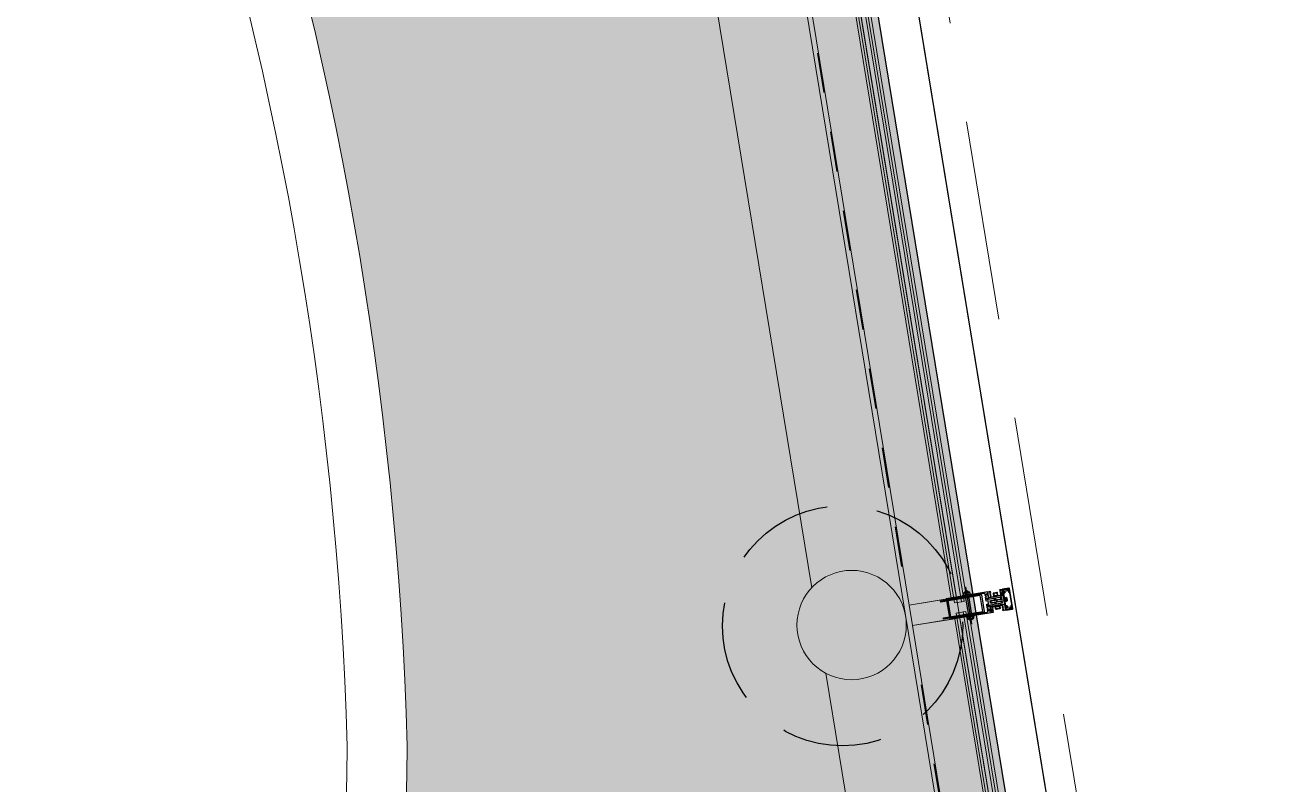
# Model space of a CAD drawing. Header units: metres. Extents: x 2 to 659295185, y -28 to 1124222152.
# Drawn here: x 655630.816 to 655633.931, y 1126448.925 to 1126450.822 of the extents above; entities that cross this region are included whole.
import ezdxf

# ---------------------------------------------------------------- set-up
doc = ezdxf.new("R2010")
doc.units = ezdxf.units.M
doc.header["$MEASUREMENT"] = 0
for name, pattern in [('CCSM_XREF ESTRUCTURA15$0$ACAD_ISO02W100', [15, 12, -3]), ('CCSM_XREF ESTRUCTURA15$0$ACAD_ISO08W100', [36, 24, -3, 6, -3]), ('CCSM_XREF ESTRUCTURA15$0$CENTER', [2, 1.25, -0.25, 0.25, -0.25]), ('CCSM_XREF ESTRUCTURA15$0$DASHED', [0.75, 0.5, -0.25]), ('CCSM_XREF ESTRUCTURA15$0$HIDDEN', [0.375, 0.25, -0.125]), ('DASHDOT', [1, 0.5, -0.25, 0, -0.25])]:
    doc.linetypes.add(name, pattern=pattern)
for name, color, linetype in [('CCSM_C1_CUERPO D.dwg 19-03-12$0$A-BROCAL', 8, 'CONTINUOUS'), ('CCSM_C1_CUERPO D.dwg 19-03-12$0$A-ESTRUCTURA DE FACHADA DE VIDRIO', 5, 'CONTINUOUS'), ('CCSM_C1_CUERPO D.dwg 19-03-12$0$A-VIDRIO', 135, 'CONTINUOUS'), ('CCSM_C1_CUERPO EL$0$A-AREAS COMERCIALES', 151, 'CONTINUOUS'), ('CCSM_XREF ESTRUCTURA15$0$1. ESTRUCTURA PROPUESTA', 3, 'CONTINUOUS'), ('CCSM_XREF ESTRUCTURA15$0$A-BROCAL', 8, 'CONTINUOUS'), ('CCSM_XREF ESTRUCTURA15$0$ALUMINIO', 26, 'CONTINUOUS'), ('CCSM_XREF ESTRUCTURA15$0$cl', 1, 'CCSM_XREF ESTRUCTURA15$0$CENTER'), ('CCSM_XREF ESTRUCTURA15$0$EJES', 3, 'CCSM_XREF ESTRUCTURA15$0$ACAD_ISO08W100'), ('CCSM_XREF ESTRUCTURA15$0$EST-PILOTE', 2, 'CONTINUOUS'), ('CCSM_XREF ESTRUCTURA15$0$LAYER1', 1, 'CONTINUOUS'), ('CCSM_XREF ESTRUCTURA15$0$LAYER4', 5, 'CONTINUOUS'), ('CCSM_XREF ESTRUCTURA15$0$METALICO', 5, 'CONTINUOUS'), ('CCSM_XREF ESTRUCTURA15$0$PROYECCION DE TECHO', 212, 'CONTINUOUS'), ('CCSM_XREF ESTRUCTURA15$0$VARIOS', 20, 'CONTINUOUS')]:
    doc.layers.add(name, color=color, linetype=linetype)
doc.layers.add('CCSM_C1_CUERPO D.dwg 19-03-12$0$VEGETACIÓN', color=7, linetype='CONTINUOUS', true_color=0x428500)
doc.layers.add('LOCALES ASIGNADOS', color=41, linetype='DASHDOT', lineweight=0)
pattern_1 = [(329.308451238, (-1.74908, -4.25296), (0.0412171804, -0.54709132384), [0.05715, -0.62865]), (274.30845124, (-1.7491, -4.25296), (0.5485208358, 0.19704611346), [0.04572, -0.50292]), (19.75945124, (-1.74564, -4.29855), (0.5897357616, -0.35004758223), [0.04857, -0.53427]), (325.49265124, (-1.5987, -4.2283), (0.00707447526, -0.8229292713), [0.085725, -0.942975]), (15.94405124, (-1.5981, -4.2969), (0.8477022361, -0.58277140046), [0.072855, -0.801405]), (270.49245124, (-1.5987, -4.2283), (0.8477011195, -0.5827727124), [0.06858, -0.75438]), (300.308451238, (-1.62395, -4.30967), (-0.2291857787, -0.49847933902), [0.05715, -0.62865]), (245.30845124, (-1.62395, -4.30967), (0.57527698422, -0.09358776406), [0.04572, -0.50292]), (350.75985124, (-1.64305, -4.3512), (0.3460922171, -0.59206566832), [0.04857, -0.53427]), (316.808451238, (-1.74908, -4.25296), (0.251823560087, 0.031886379613), [0, -0.496824, 0, -0.51054, 0, -0.504825]), (286.808451238, (-1.74908, -4.25296), (0.32900826904, -0.149206878947), [0, -0.291084, 0, -0.485394, 0, -0.192405]), (246.808451238, (-1.77656, -4.08527), (0.048835163688, -0.40419522367), [0, -0.1905, 0, -0.59436, 0, -0.78867]), (236.808451238, (-1.7889, -4.01008), (0.14715442583, -0.426197633), [0, -0.24765, 0, -0.394716, 0, -0.56007])]

# ---------------------------------------------------------------- blocks, each defined once
blk = doc.blocks.new('CCSM_XREF ESTRUCTURA15$0$A$C1C286DAD')
at = {"layer": 'CCSM_XREF ESTRUCTURA15$0$ALUMINIO'}
h = blk.add_hatch(color=256, dxfattribs=at)
edge = h.paths.add_edge_path()
edge.add_line((15268, -3707), (15267.4, -3707.6))
edge.add_line((15267.4, -3707.6), (15267.9, -3708.2))
edge.add_line((15267.9, -3708.2), (15267.4, -3708.7))
edge.add_line((15267.4, -3708.7), (15267.9, -3709.2))
edge.add_line((15267.9, -3709.2), (15267.4, -3709.7))
edge.add_line((15267.4, -3709.7), (15267.9, -3710.2))
edge.add_line((15267.9, -3710.2), (15267.4, -3710.7))
edge.add_line((15267.4, -3710.7), (15267.9, -3711.2))
edge.add_line((15267.9, -3711.2), (15267.4, -3711.7))
edge.add_line((15267.4, -3711.7), (15267.9, -3712.2))
edge.add_line((15267.9, -3712.2), (15267.4, -3712.7))
edge.add_line((15267.4, -3712.7), (15267.9, -3713.3))
edge.add_line((15267.9, -3713.3), (15267.4, -3713.8))
edge.add_line((15267.4, -3713.8), (15267.9, -3714.3))
edge.add_line((15267.9, -3714.3), (15267.4, -3714.8))
edge.add_line((15267.4, -3714.8), (15267.9, -3715.3))
edge.add_line((15267.9, -3715.3), (15267.4, -3715.8))
edge.add_line((15267.4, -3715.8), (15267.9, -3716.3))
edge.add_line((15267.9, -3716.3), (15267.4, -3716.8))
edge.add_line((15267.4, -3716.8), (15267.9, -3717.3))
edge.add_line((15267.9, -3717.3), (15267.4, -3717.8))
edge.add_line((15267.4, -3717.8), (15267.9, -3718.3))
edge.add_line((15267.9, -3718.3), (15267.4, -3718.8))
edge.add_line((15267.4, -3718.8), (15267.9, -3719.3))
edge.add_line((15267.9, -3719.3), (15267.4, -3719.9))
edge.add_line((15267.4, -3719.9), (15268.1, -3720.5))
edge.add_line((15268.1, -3720.5), (15269, -3720.5))
edge.add_line((15269, -3720.5), (15269, -3718.2))
edge.add_line((15269, -3718.2), (15271, -3718.2))
edge.add_line((15271, -3718.2), (15271, -3720.5))
edge.add_line((15271, -3720.5), (15272, -3720.5))
edge.add_line((15272, -3720.5), (15272, -3705.5))
edge.add_line((15272, -3705.5), (15273, -3704.5))
edge.add_line((15273, -3704.5), (15272, -3703.5))
edge.add_line((15272, -3703.5), (15272, -3699.7))
edge.add_line((15272, -3699.7), (15275.8, -3699.7))
edge.add_line((15275.8, -3699.7), (15275.8, -3704.5))
edge.add_line((15275.8, -3704.5), (15283.3, -3704.5))
edge.add_line((15283.3, -3704.5), (15283.9, -3703.3))
edge.add_arc((15284.8, -3701.5), 2, -63.4349, 243.435, ccw=False)
edge.add_line((15285.7, -3703.3), (15286.3, -3704.5))
edge.add_line((15286.3, -3704.5), (15290.8, -3704.5))
edge.add_line((15290.8, -3704.5), (15290.8, -3599.5))
edge.add_line((15290.8, -3599.5), (15238.8, -3599.5))
edge.add_line((15238.8, -3599.5), (15238.8, -3704.5))
edge.add_line((15238.8, -3704.5), (15243.3, -3704.5))
edge.add_line((15243.3, -3704.5), (15243.9, -3703.3))
edge.add_arc((15244.8, -3701.5), 2, -63.4349, 243.435, ccw=False)
edge.add_line((15245.7, -3703.3), (15246.3, -3704.5))
edge.add_line((15246.3, -3704.5), (15253.8, -3704.5))
edge.add_line((15253.8, -3704.5), (15253.8, -3699.7))
edge.add_line((15253.8, -3699.7), (15257.6, -3699.7))
edge.add_line((15257.6, -3699.7), (15257.6, -3703.5))
edge.add_line((15257.6, -3703.5), (15256.6, -3704.5))
edge.add_line((15256.6, -3704.5), (15257.6, -3705.5))
edge.add_line((15257.6, -3705.5), (15257.6, -3720.5))
edge.add_line((15257.6, -3720.5), (15258.6, -3720.5))
edge.add_line((15258.6, -3720.5), (15258.6, -3718.2))
edge.add_line((15258.6, -3718.2), (15260.6, -3718.2))
edge.add_line((15260.6, -3718.2), (15260.6, -3720.5))
edge.add_line((15260.6, -3720.5), (15261.6, -3720.5))
edge.add_line((15261.6, -3720.5), (15262.3, -3719.9))
edge.add_line((15262.3, -3719.9), (15261.8, -3719.3))
edge.add_line((15261.8, -3719.3), (15262.3, -3718.8))
edge.add_line((15262.3, -3718.8), (15261.8, -3718.3))
edge.add_line((15261.8, -3718.3), (15262.3, -3717.8))
edge.add_line((15262.3, -3717.8), (15261.8, -3717.3))
edge.add_line((15261.8, -3717.3), (15262.3, -3716.8))
edge.add_line((15262.3, -3716.8), (15261.8, -3716.3))
edge.add_line((15261.8, -3716.3), (15262.3, -3715.8))
edge.add_line((15262.3, -3715.8), (15261.8, -3715.3))
edge.add_line((15261.8, -3715.3), (15262.3, -3714.8))
edge.add_line((15262.3, -3714.8), (15261.8, -3714.3))
edge.add_line((15261.8, -3714.3), (15262.3, -3713.8))
edge.add_line((15262.3, -3713.8), (15261.8, -3713.3))
edge.add_line((15261.8, -3713.3), (15262.3, -3712.7))
edge.add_line((15262.3, -3712.7), (15261.8, -3712.2))
edge.add_line((15261.8, -3712.2), (15262.3, -3711.7))
edge.add_line((15262.3, -3711.7), (15261.8, -3711.2))
edge.add_line((15261.8, -3711.2), (15262.3, -3710.7))
edge.add_line((15262.3, -3710.7), (15261.8, -3710.2))
edge.add_line((15261.8, -3710.2), (15262.3, -3709.7))
edge.add_line((15262.3, -3709.7), (15261.8, -3709.2))
edge.add_line((15261.8, -3709.2), (15262.3, -3708.7))
edge.add_line((15262.3, -3708.7), (15261.8, -3708.2))
edge.add_line((15261.8, -3708.2), (15262.3, -3707.6))
edge.add_line((15262.3, -3707.6), (15261.7, -3707))
edge.add_line((15261.7, -3707), (15268, -3707))
edge = h.paths.add_edge_path(flags=16)
edge.add_line((15240.8, -3605.5), (15240.8, -3693.7))
edge.add_arc((15243.8, -3693.7), 3, 180, 270)
edge.add_line((15243.8, -3696.7), (15246.8, -3696.7))
edge.add_line((15246.8, -3696.7), (15250.8, -3699.2))
edge.add_line((15250.8, -3699.2), (15250.8, -3696.7))
edge.add_line((15250.8, -3696.7), (15260.6, -3696.7))
edge.add_line((15260.6, -3696.7), (15260.6, -3701.5))
edge.add_line((15260.6, -3701.5), (15269, -3701.5))
edge.add_line((15269, -3701.5), (15269, -3696.7))
edge.add_line((15269, -3696.7), (15278.8, -3696.7))
edge.add_line((15278.8, -3696.7), (15278.8, -3699.2))
edge.add_line((15278.8, -3699.2), (15282.8, -3696.7))
edge.add_line((15282.8, -3696.7), (15285.8, -3696.7))
edge.add_arc((15285.8, -3693.7), 3, 270, 360)
edge.add_line((15288.8, -3693.7), (15288.8, -3605.5))
edge.add_arc((15285.8, -3605.5), 3, 0, 90)
edge.add_line((15285.8, -3602.5), (15243.8, -3602.5))
edge.add_arc((15243.8, -3605.5), 3, 90, 180)
h = blk.add_hatch(color=256, dxfattribs=at)
edge = h.paths.add_edge_path()
edge.add_arc((15240.8, -3756.8), 1.02, 180, 270, ccw=False)
edge.add_line((15239.8, -3756.8), (15239.8, -3744.6))
edge.add_line((15239.8, -3744.6), (15240.8, -3743.6))
edge.add_line((15240.8, -3743.6), (15239, -3741.8))
edge.add_line((15239, -3741.8), (15238.7, -3741.8))
edge.add_arc((15238.7, -3742.1), 0.3, 90, 180)
edge.add_line((15238.4, -3742.1), (15238.4, -3758.2))
edge.add_arc((15239.4, -3758.2), 1.02, 180, 270)
edge.add_line((15239.4, -3759.2), (15290.2, -3759.2))
edge.add_arc((15290.2, -3758.2), 1.02, 270, 360)
edge.add_line((15291.2, -3758.2), (15291.2, -3742.1))
edge.add_arc((15290.9, -3742.1), 0.3, 0, 90)
edge.add_line((15290.9, -3741.8), (15290.6, -3741.8))
edge.add_line((15290.6, -3741.8), (15288.8, -3743.6))
edge.add_line((15288.8, -3743.6), (15289.8, -3744.6))
edge.add_line((15289.8, -3744.6), (15289.8, -3756.8))
edge.add_arc((15288.8, -3756.8), 1.02, -90, 0, ccw=False)
edge.add_line((15288.8, -3757.8), (15240.8, -3757.8))
at = {"layer": 'CCSM_XREF ESTRUCTURA15$0$A-BROCAL', "elevation": -0.5}
for points in [[(-7240.3, 1793.3), (-6927.9, -3643.7), (-6901.2, -3667.1), (32631.6, -3667.2), (32657.6, -3643.9), (32971.9, 1807.7)], [(-7340.1, 1787.5), (-7025.4, -3691.3), (-7020, -3767.1), (32750.7, -3767.2), (32755.1, -3691), (33071.8, 1801.9)]]:
    blk.add_lwpolyline(points, dxfattribs=at)
at = {"layer": 'CCSM_XREF ESTRUCTURA15$0$ALUMINIO', "elevation": -0.5}
for points in [[(15268, -3707), (15267.4, -3707.6), (15267.9, -3708.2), (15267.4, -3708.7), (15267.9, -3709.2), (15267.4, -3709.7), (15267.9, -3710.2), (15267.4, -3710.7), (15267.9, -3711.2), (15267.4, -3711.7), (15267.9, -3712.2), (15267.4, -3712.7), (15267.9, -3713.3), (15267.4, -3713.8), (15267.9, -3714.3), (15267.4, -3714.8), (15267.9, -3715.3), (15267.4, -3715.8), (15267.9, -3716.3), (15267.4, -3716.8), (15267.9, -3717.3), (15267.4, -3717.8), (15267.9, -3718.3), (15267.4, -3718.8), (15267.9, -3719.3), (15267.4, -3719.9), (15268.1, -3720.5), (15269, -3720.5), (15269, -3718.2), (15271, -3718.2), (15271, -3720.5), (15272, -3720.5), (15272, -3705.5), (15273, -3704.5), (15272, -3703.5), (15272, -3699.7), (15275.8, -3699.7), (15275.8, -3704.5), (15283.3, -3704.5), (15283.9, -3703.3, -4.236068), (15285.7, -3703.3), (15286.3, -3704.5), (15290.8, -3704.5), (15290.8, -3599.5), (15238.8, -3599.5), (15238.8, -3704.5), (15243.3, -3704.5), (15243.9, -3703.3, -4.236068), (15245.7, -3703.3), (15246.3, -3704.5), (15253.8, -3704.5), (15253.8, -3699.7), (15257.6, -3699.7), (15257.6, -3703.5), (15256.6, -3704.5), (15257.6, -3705.5), (15257.6, -3720.5), (15258.6, -3720.5), (15258.6, -3718.2), (15260.6, -3718.2), (15260.6, -3720.5), (15261.6, -3720.5), (15262.3, -3719.9), (15261.8, -3719.3), (15262.3, -3718.8), (15261.8, -3718.3), (15262.3, -3717.8), (15261.8, -3717.3), (15262.3, -3716.8), (15261.8, -3716.3), (15262.3, -3715.8), (15261.8, -3715.3), (15262.3, -3714.8), (15261.8, -3714.3), (15262.3, -3713.8), (15261.8, -3713.3), (15262.3, -3712.7), (15261.8, -3712.2), (15262.3, -3711.7), (15261.8, -3711.2), (15262.3, -3710.7), (15261.8, -3710.2), (15262.3, -3709.7), (15261.8, -3709.2), (15262.3, -3708.7), (15261.8, -3708.2), (15262.3, -3707.6), (15261.7, -3707)], [(15240.8, -3605.5), (15240.8, -3693.7, 0.414214), (15243.8, -3696.7), (15246.8, -3696.7), (15250.8, -3699.2), (15250.8, -3696.7), (15260.6, -3696.7), (15260.6, -3701.5), (15269, -3701.5), (15269, -3696.7), (15278.8, -3696.7), (15278.8, -3699.2), (15282.8, -3696.7), (15285.8, -3696.7, 0.414214), (15288.8, -3693.7), (15288.8, -3605.5, 0.414214), (15285.8, -3602.5), (15243.8, -3602.5, 0.414214)], [(15240.8, -3757.8), (15240.8, -3757.8, -0.414214), (15239.8, -3756.8), (15239.8, -3744.6), (15240.8, -3743.6), (15239, -3741.8), (15238.7, -3741.8, 0.414214), (15238.4, -3742.1), (15238.4, -3758.2, 0.414214), (15239.4, -3759.2), (15290.2, -3759.2, 0.414214), (15291.2, -3758.2), (15291.2, -3742.1, 0.414214), (15290.9, -3741.8), (15290.6, -3741.8), (15288.8, -3743.6), (15289.8, -3744.6), (15289.8, -3756.8, -0.414214), (15288.8, -3757.8)], [(15247.8, -3740.6), (15246.6, -3741.9, -2.544495), (15243.4, -3741.9), (15242.1, -3740.6), (15240.9, -3740.6, 0.414214), (15239.9, -3741.7), (15239.9, -3742.6), (15240.9, -3743.6), (15239.9, -3744.7), (15242.1, -3755.8, 0.35857), (15244, -3757.4), (15248, -3757.4), (15248, -3755.4), (15244, -3755.4), (15244, -3747.9, 0.4818), (15249.4, -3743.6), (15263.8, -3743.6), (15264.8, -3742.6), (15265.9, -3743.6), (15280.3, -3743.6, 0.4818), (15285.7, -3747.9), (15285.7, -3755.4), (15281.7, -3755.4), (15281.7, -3757.4), (15285.7, -3757.4, 0.35857), (15287.6, -3755.8), (15289.8, -3744.7), (15288.8, -3743.6), (15289.8, -3742.6), (15289.8, -3741.7, 0.414214), (15288.8, -3740.6), (15287.6, -3740.6), (15286.3, -3741.9, -2.544495), (15283.1, -3741.9), (15281.8, -3740.6)]]:
    blk.add_lwpolyline(points, format="xyb", close=True, dxfattribs=at)
blk.add_lwpolyline([(15268, -3723), (15267.4, -3723.6), (15267.9, -3724.2), (15267.4, -3724.7), (15267.9, -3725.2), (15267.4, -3725.7), (15267.9, -3726.2), (15267.4, -3726.7), (15267.9, -3727.2), (15267.4, -3727.7), (15267.9, -3728.2), (15267.4, -3728.7), (15267.9, -3729.3), (15267.4, -3729.8), (15267.9, -3730.3), (15267.4, -3730.8), (15267.9, -3731.3), (15267.4, -3731.8), (15267.9, -3732.3), (15267.4, -3732.8), (15267.9, -3733.3), (15267.4, -3733.8), (15267.9, -3734.3), (15267.4, -3734.8), (15267.9, -3735.3), (15267.4, -3735.9), (15268.1, -3736.5), (15269, -3736.5), (15269, -3734.2), (15271, -3734.2), (15271, -3736.5), (15272, -3736.5), (15272, -3720.5), (15267.3, -3720.5), (15267.3, -3719.2), (15266.7, -3718.6), (15267.3, -3718), (15267.3, -3711.9), (15266.7, -3711.3), (15267.3, -3710.7), (15267.3, -3708), (15262.4, -3708), (15262.4, -3710.7), (15263, -3711.3), (15262.4, -3711.9), (15262.4, -3718), (15263, -3718.6), (15262.4, -3719.2), (15262.4, -3720.5), (15257.6, -3720.5), (15257.6, -3736.5), (15258.6, -3736.5), (15258.6, -3734.2), (15260.6, -3734.2), (15260.6, -3736.5), (15261.6, -3736.5), (15262.3, -3735.9), (15261.8, -3735.3), (15262.3, -3734.8), (15261.8, -3734.3), (15262.3, -3733.8), (15261.8, -3733.3), (15262.3, -3732.8), (15261.8, -3732.3), (15262.3, -3731.8), (15261.8, -3731.3), (15262.3, -3730.8), (15261.8, -3730.3), (15262.3, -3729.8), (15261.8, -3729.3), (15262.3, -3728.7), (15261.8, -3728.2), (15262.3, -3727.7), (15261.8, -3727.2), (15262.3, -3726.7), (15261.8, -3726.2), (15262.3, -3725.7), (15261.8, -3725.2), (15262.3, -3724.7), (15261.8, -3724.2), (15262.3, -3723.6), (15261.7, -3723)], close=True, dxfattribs=at)
at = {"layer": 'CCSM_XREF ESTRUCTURA15$0$cl'}
for p, q in [((10588.3, -3503.1, -0.5), (15143.3, -3503.1, -0.5)), ((15388.3, -3503.1, -0.5), (19943.3, -3503.1, -0.5))]:
    blk.add_line(p, q, dxfattribs=at)
at = {"layer": 'CCSM_XREF ESTRUCTURA15$0$EJES'}
blk.add_line((15217.4, -3652, -0.5), (15312.3, -3652, -0.5), dxfattribs=at)
at = {"layer": 'CCSM_XREF ESTRUCTURA15$0$LAYER1', "elevation": -0.5}
for points in [[(15246.5, -3710.5), (15247, -3708.8), (15249.6, -3708.8), (15249.1, -3710.5), (15250.1, -3710.5), (15250.6, -3708.8), (15252.8, -3708.8), (15252.3, -3710.5), (15253.3, -3710.5), (15253.8, -3708.8), (15253.8, -3704.6), (15245.4, -3704.6), (15245.4, -3701.6), (15246.5, -3702.2), (15246.8, -3701.7), (15244.9, -3700.6), (15242.9, -3701.8), (15243.2, -3702.3), (15244.4, -3701.6), (15244.4, -3704.6), (15238.8, -3704.6), (15238.8, -3708.8), (15238.3, -3710.5), (15239.4, -3710.5), (15239.9, -3708.8), (15242.2, -3708.8), (15241.7, -3710.5), (15242.8, -3710.5), (15243.3, -3708.8), (15246, -3708.8), (15245.5, -3710.5)], [(15283.2, -3710.5), (15282.7, -3708.8), (15280.1, -3708.8), (15280.6, -3710.5), (15279.5, -3710.5), (15279, -3708.8), (15276.9, -3708.8), (15277.4, -3710.5), (15276.3, -3710.5), (15275.8, -3708.8), (15275.8, -3704.6), (15284.3, -3704.6), (15284.3, -3701.6), (15283.1, -3702.2), (15282.8, -3701.7), (15284.8, -3700.6), (15286.8, -3701.8), (15286.5, -3702.3), (15285.3, -3701.6), (15285.3, -3704.6), (15290.9, -3704.6), (15290.9, -3708.8), (15291.4, -3710.5), (15290.3, -3710.5), (15289.8, -3708.8), (15287.5, -3708.8), (15288, -3710.5), (15286.9, -3710.5), (15286.4, -3708.8), (15283.7, -3708.8), (15284.2, -3710.5)], [(15246.5, -3734.5), (15247, -3736.3), (15249.6, -3736.3), (15249.1, -3734.5), (15250.1, -3734.5), (15250.6, -3736.3), (15252.8, -3736.3), (15252.3, -3734.5), (15253.3, -3734.5), (15253.8, -3736.3), (15253.8, -3740.5), (15245.4, -3740.5), (15245.4, -3743.5), (15246.5, -3742.8), (15246.8, -3743.3), (15244.9, -3744.5), (15242.9, -3743.3), (15243.2, -3742.8), (15244.4, -3743.5), (15244.4, -3740.5), (15238.8, -3740.5), (15238.8, -3736.3), (15238.3, -3734.5), (15239.4, -3734.5), (15239.9, -3736.3), (15242.2, -3736.3), (15241.7, -3734.5), (15242.8, -3734.5), (15243.3, -3736.3), (15246, -3736.3), (15245.5, -3734.5)], [(15283.2, -3734.5), (15282.7, -3736.3), (15280.1, -3736.3), (15280.6, -3734.5), (15279.5, -3734.5), (15279, -3736.3), (15276.9, -3736.3), (15277.4, -3734.5), (15276.3, -3734.5), (15275.8, -3736.3), (15275.8, -3740.5), (15284.3, -3740.5), (15284.3, -3743.5), (15283.1, -3742.8), (15282.8, -3743.3), (15284.8, -3744.5), (15286.8, -3743.3), (15286.5, -3742.8), (15285.3, -3743.5), (15285.3, -3740.5), (15290.9, -3740.5), (15290.9, -3736.3), (15291.4, -3734.5), (15290.3, -3734.5), (15289.8, -3736.3), (15287.5, -3736.3), (15288, -3734.5), (15286.9, -3734.5), (15286.4, -3736.3), (15283.7, -3736.3), (15284.2, -3734.5)]]:
    blk.add_lwpolyline(points, close=True, dxfattribs=at)
at = {"layer": 'CCSM_XREF ESTRUCTURA15$0$LAYER4', "linetype": 'CCSM_XREF ESTRUCTURA15$0$ACAD_ISO02W100'}
for p, q in [((15262.4, -3747.5, -0.5), (15262.4, -3744.5, -0.5)), ((15267.2, -3747.5, -0.5), (15267.2, -3744.5, -0.5))]:
    blk.add_line(p, q, dxfattribs=at)
at = {"layer": 'CCSM_XREF ESTRUCTURA15$0$LAYER4', "elevation": -0.5}
blk.add_lwpolyline([(15262.4, -3740.6), (15262.4, -3732.8), (15261.9, -3732.3), (15262.4, -3731.8), (15261.9, -3731.3), (15262.4, -3730.8), (15261.9, -3730.3), (15262.4, -3729.7), (15261.9, -3729.2), (15262.4, -3728.7), (15261.9, -3728.2), (15262.4, -3727.7), (15261.9, -3727.2), (15262.5, -3726.7), (15261.9, -3726.2), (15262.5, -3725.7), (15261.9, -3725.2), (15262.5, -3724.7), (15261.9, -3724.2), (15262.5, -3723.7), (15267.2, -3723.7), (15267.2, -3723.7), (15267.7, -3724.2), (15267.2, -3724.7), (15267.7, -3725.2), (15267.2, -3725.7), (15267.7, -3726.2), (15267.2, -3726.7), (15267.7, -3727.2), (15267.3, -3727.7), (15267.8, -3728.2), (15267.3, -3728.7), (15267.8, -3729.2), (15267.3, -3729.7), (15267.8, -3730.3), (15267.3, -3730.8), (15267.8, -3731.3), (15267.3, -3731.8), (15267.8, -3732.3), (15267.3, -3732.8), (15267.3, -3740.6)], dxfattribs=at)
at = {"layer": 'CCSM_XREF ESTRUCTURA15$0$LAYER4', "linetype": 'CCSM_XREF ESTRUCTURA15$0$ACAD_ISO02W100', "elevation": -0.5}
for points in [[(15258.8, -3743.6), (15270.8, -3743.6), (15270.8, -3744.5), (15258.8, -3744.5)], [(15260.3, -3744.5), (15269.3, -3744.5), (15269.3, -3747.8), (15268.4, -3748.7), (15261.2, -3748.7), (15260.3, -3747.8)]]:
    blk.add_lwpolyline(points, close=True, dxfattribs=at)
at = {"layer": 'CCSM_XREF ESTRUCTURA15$0$LAYER4', "linetype": 'CCSM_XREF ESTRUCTURA15$0$ACAD_ISO02W100'}
for centre, radius, start, end in [((15261.4, -3747.4, -0.5), 1.06, 187.2765, 352.7236), ((15264.8, -3744.9, -0.5), 3.58, 227.8677, 312.1323), ((15264.8, -3744.9, -0.5), 3.58, 227.8677, 312.1323), ((15268.3, -3747.4, -0.5), 1.06, 187.2765, 352.7236)]:
    blk.add_arc(centre, radius, start, end, dxfattribs=at)
at = {"layer": 'CCSM_XREF ESTRUCTURA15$0$METALICO'}
for p, q in [((15237.3, -3648, -0.5), (15233.3, -3648, -0.5)), ((15237.3, -3656.1, -0.5), (15233.3, -3656.1, -0.5)), ((15240.8, -3648, -0.5), (15288.8, -3648, -0.5)), ((15240.8, -3656, -0.5), (15288.8, -3656, -0.5)), ((15292.4, -3648, -0.5), (15296.4, -3648, -0.5)), ((15292.4, -3656.1, -0.5), (15296.4, -3656.1, -0.5))]:
    blk.add_line(p, q, dxfattribs=at)
at = {"layer": 'CCSM_XREF ESTRUCTURA15$0$METALICO', "elevation": -0.5}
for points in [[(15284.8, -3684.6), (15284.8, -3584.5), (15287.8, -3584.5), (15287.8, -3685.6, -0.414214), (15285.8, -3687.6), (15243.8, -3687.6, -0.414214), (15241.8, -3685.6), (15241.8, -3584.5), (15244.8, -3584.5), (15244.8, -3684.6)], [(15250.6, -3728), (15245.6, -3728, -0.414214), (15244.1, -3726.5), (15244.1, -3718.5, -0.414214), (15245.6, -3717), (15250.6, -3717, -0.414214), (15252.1, -3718.5), (15252.1, -3726.5, -0.414214)], [(15250.6, -3726.8), (15245.6, -3726.8, -0.414214), (15245.3, -3726.5), (15245.3, -3718.5, -0.414214), (15245.6, -3718.2), (15250.6, -3718.2, -0.414214), (15250.9, -3718.5), (15250.9, -3726.5, -0.414214)], [(15279, -3728), (15284, -3728, 0.414214), (15285.5, -3726.5), (15285.5, -3718.5, 0.414214), (15284, -3717), (15279, -3717, 0.414214), (15277.5, -3718.5), (15277.5, -3726.5, 0.414214)], [(15279, -3726.8), (15284, -3726.8, 0.414214), (15284.3, -3726.5), (15284.3, -3718.5, 0.414214), (15284, -3718.2), (15279, -3718.2, 0.414214), (15278.7, -3718.5), (15278.7, -3726.5, 0.414214)]]:
    blk.add_lwpolyline(points, format="xyb", close=True, dxfattribs=at)
for points in [[(15237.3, -3644.4), (15232.5, -3644.4), (15231.2, -3645.9), (15231.2, -3658.2), (15232.5, -3659.6), (15237.3, -3659.6)], [(15292.4, -3644.4), (15297.2, -3644.4), (15298.5, -3645.9), (15298.5, -3658.2), (15297.2, -3659.6), (15292.4, -3659.6)]]:
    blk.add_lwpolyline(points, dxfattribs=at)
for points in [[(15233.3, -3644.4, 0.97177), (15233.3, -3648, 0.375), (15233.3, -3656.1, 0.97177), (15233.3, -3659.6, 0.97177)], [(15296.4, -3644.4, -0.97177), (15296.4, -3648, -0.375), (15296.4, -3656.1, -0.97177), (15296.4, -3659.6, -0.97177)]]:
    blk.add_lwpolyline(points, format="xyb", dxfattribs=at)
for points in [[(15237.3, -3662.2), (15238.8, -3662.2), (15238.8, -3641.9), (15237.3, -3641.9)], [(15292.4, -3662.2), (15290.8, -3662.2), (15290.8, -3641.9), (15292.4, -3641.9)]]:
    blk.add_lwpolyline(points, close=True, dxfattribs=at)
at = {"layer": 'CCSM_XREF ESTRUCTURA15$0$METALICO'}
for centre, start, end in [((15234.8, -3652, -0.5), 124.6703, 235.3297), ((15294.9, -3652, -0.5), 304.6703, 55.3297)]:
    blk.add_arc(centre, 6.4, start, end, dxfattribs=at)
at = {"layer": 'CCSM_XREF ESTRUCTURA15$0$VARIOS', "elevation": -0.5}
for points in [[(15253.6, -3710.5), (15252.1, -3710.5), (15252.1, -3734.5), (15253.6, -3734.5)], [(15276, -3710.5), (15277.5, -3710.5), (15277.5, -3734.5), (15276, -3734.5)]]:
    blk.add_lwpolyline(points, close=True, dxfattribs=at)

msp = doc.modelspace()

# ---------------------------------------------------------------- hatches: boundary and pattern name
at = {"layer": 'CCSM_C1_CUERPO D.dwg 19-03-12$0$VEGETACIÓN', "lineweight": 5}
h = msp.add_hatch(dxfattribs=at)
h.set_pattern_fill('AR-CONC', color=256, scale=0.003, style=0)
h.set_pattern_definition(pattern_1)
edge = h.paths.add_edge_path()
edge.add_line((655631.3766, 1126426.2662), (655636.7773, 1126427.4745))
edge.add_line((655636.7773, 1126427.4745), (655630.3748, 1126466.5361))
edge.add_line((655630.3748, 1126466.5361), (655624.8693, 1126465.9567))
edge.add_line((655624.8693, 1126465.9567), (655624.9113, 1126465.7006))
edge.add_line((655624.9113, 1126465.7006), (655624.8126, 1126465.6844))
edge.add_line((655624.8126, 1126465.6844), (655625.889, 1126459.1177))
edge.add_line((655625.889, 1126459.1177), (655626.4796, 1126459.2146))
edge.add_line((655626.4796, 1126459.2146), (655626.7999, 1126457.2365))
edge.add_line((655626.7999, 1126457.2365), (655626.2432, 1126457.1491))
edge.add_line((655626.2432, 1126457.1491), (655626.2521, 1126457.0651))
edge.add_arc((655622.7715, 1126448.7623), 9.0029, 1.64019, 67.2566, ccw=False)
edge.add_arc((655617.5094, 1126449.2351), 14.263, 323.00991, 359.13576, ccw=False)
edge.add_arc((655533.9247, 1126331.6339), 144.5887, 47.020585, 48.937825, ccw=False)
edge.add_arc((655629.9883, 1126435.569), 3.1137, -13.4544, 36.3556, ccw=False)
edge.add_arc((655630.6285, 1126435.623), 2.5117, 279.0348, 341.9454, ccw=False)
edge.add_line((655631.0229, 1126433.1424), (655630.1706, 1126433.0027))
edge.add_line((655630.1706, 1126433.0027), (655631.2409, 1126426.4732))
edge.add_line((655631.2409, 1126426.4732), (655631.3393, 1126426.4936))
edge.add_line((655631.3393, 1126426.4936), (655631.3766, 1126426.2662))
h = msp.add_hatch(dxfattribs=at)
h.set_pattern_fill('AR-CONC', color=256, scale=0.003, style=0)
h.set_pattern_definition(pattern_1)
edge = h.paths.add_edge_path()
edge.add_line((655631.3766, 1126426.2662), (655636.7773, 1126427.4745))
edge.add_line((655636.7773, 1126427.4745), (655630.3748, 1126466.5361))
edge.add_line((655630.3748, 1126466.5361), (655624.8693, 1126465.9567))
edge.add_line((655624.8693, 1126465.9567), (655624.9113, 1126465.7006))
edge.add_line((655624.9113, 1126465.7006), (655624.8126, 1126465.6844))
edge.add_line((655624.8126, 1126465.6844), (655625.889, 1126459.1177))
edge.add_line((655625.889, 1126459.1177), (655626.4796, 1126459.2146))
edge.add_line((655626.4796, 1126459.2146), (655626.7999, 1126457.2365))
edge.add_line((655626.7999, 1126457.2365), (655626.2432, 1126457.1491))
edge.add_line((655626.2432, 1126457.1491), (655626.2521, 1126457.0651))
edge.add_arc((655622.7715, 1126448.7623), 9.0029, 1.64019, 67.2566, ccw=False)
edge.add_arc((655617.5094, 1126449.2351), 14.263, 323.00991, 359.13576, ccw=False)
edge.add_arc((655533.9247, 1126331.6339), 144.5887, 47.020585, 48.937825, ccw=False)
edge.add_arc((655629.9883, 1126435.569), 3.1137, -13.4544, 36.3556, ccw=False)
edge.add_arc((655630.6285, 1126435.623), 2.5117, 279.0348, 341.9454, ccw=False)
edge.add_line((655631.0229, 1126433.1424), (655630.1706, 1126433.0027))
edge.add_line((655630.1706, 1126433.0027), (655631.2409, 1126426.4732))
edge.add_line((655631.2409, 1126426.4732), (655631.3393, 1126426.4936))
edge.add_line((655631.3393, 1126426.4936), (655631.3766, 1126426.2662))
at = {"layer": 'LOCALES ASIGNADOS'}
h = msp.add_hatch(color=256, dxfattribs=at)
edge = h.paths.add_edge_path()
edge.add_arc((219491.1056, 1054914.3756), 441878.9229, 9.308049718, 9.309563548, ccw=False)
edge.add_line((655551.8097, 1126384.9626), (655564.5398, 1126387.0492))
edge.add_line((655564.5398, 1126387.0492), (655562.5867, 1126398.9652))
edge.add_line((655562.5867, 1126398.9652), (655552.3922, 1126397.2942))
edge.add_line((655552.3922, 1126397.2942), (655552.4569, 1126396.8995))
edge.add_line((655552.4569, 1126396.8995), (655549.9212, 1126396.4839))

# ---------------------------------------------------------------- linework, layer by layer
at = {"layer": 'CCSM_C1_CUERPO D.dwg 19-03-12$0$A-BROCAL', "lineweight": 5, "elevation": -0.0005}
msp.add_lwpolyline([(655624.8608, 1126466.0564), (655630.4582, 1126466.6454), (655636.8912, 1126427.3975), (655631.3987, 1126426.1687), (655631.3769, 1126426.2663), (655636.7773, 1126427.4745), (655630.3748, 1126466.5361), (655624.8713, 1126465.9569), (655624.8608, 1126466.0564)], dxfattribs=at)
msp.add_lwpolyline([(655624.8608, 1126466.0564), (655630.4582, 1126466.6454), (655636.8912, 1126427.3975), (655631.3987, 1126426.1687), (655631.3769, 1126426.2663), (655636.7773, 1126427.4745), (655630.3748, 1126466.5361), (655624.8713, 1126465.9569), (655624.8608, 1126466.0564)], dxfattribs=at)
at = {"layer": 'CCSM_C1_CUERPO D.dwg 19-03-12$0$A-ESTRUCTURA DE FACHADA DE VIDRIO', "color": 6, "lineweight": 5, "elevation": -0.0005}
for points in [[(655633.3455, 1126427.1445), (655631.2016, 1126426.6657), (655631.2373, 1126426.4482), (655636.5731, 1126427.6401), (655630.2341, 1126466.314), (655624.797, 1126465.74), (655624.8327, 1126465.5226), (655627.0173, 1126465.7532)], [(655632.0396, 1126453.939), (655632.781, 1126449.4156)], [(655632.816, 1126449.2022), (655633.5572, 1126444.6797)]]:
    msp.add_lwpolyline(points, dxfattribs=at)
at = {"layer": 'CCSM_C1_CUERPO D.dwg 19-03-12$0$A-ESTRUCTURA DE FACHADA DE VIDRIO', "lineweight": 5, "elevation": -0.0005}
for points in [[(655632.7738, 1126450.8998), (655633.0241, 1126449.3724), (655633.1298, 1126449.3897), (655632.8794, 1126450.9171)], [(655633.1838, 1126449.3985), (655632.9334, 1126450.926), (655632.9162, 1126450.9232), (655633.1666, 1126449.3957)], [(655633.0326, 1126449.3209), (655633.2828, 1126447.7943), (655633.3884, 1126447.8116), (655633.1382, 1126449.3382)], [(655633.4424, 1126447.8205), (655633.1922, 1126449.347), (655633.175, 1126449.3442), (655633.4252, 1126447.8177)]]:
    msp.add_lwpolyline(points, close=True, dxfattribs=at)
at = {"layer": 'CCSM_C1_CUERPO D.dwg 19-03-12$0$A-ESTRUCTURA DE FACHADA DE VIDRIO', "color": 4, "lineweight": 5, "elevation": -0.0005}
msp.add_lwpolyline([(655633.1444, 1126449.3392), (655633.0326, 1126449.3209), (655633.0241, 1126449.3724), (655633.136, 1126449.3907), (655633.1381, 1126449.3776), (655633.1618, 1126449.3815), (655633.1597, 1126449.3946), (655633.1838, 1126449.3985), (655633.1922, 1126449.347), (655633.1681, 1126449.3431), (655633.166, 1126449.3562), (655633.1423, 1126449.3523), (655633.1444, 1126449.3392)], dxfattribs=at)
at = {"layer": 'CCSM_C1_CUERPO D.dwg 19-03-12$0$A-ESTRUCTURA DE FACHADA DE VIDRIO', "color": 6, "lineweight": 5}
msp.add_circle((655632.8808, 1126449.3224, -0.0005), 0.1366, dxfattribs=at)
at = {"layer": 'CCSM_C1_CUERPO D.dwg 19-03-12$0$A-VIDRIO', "lineweight": 5, "elevation": -0.0005}
for points in [[(655632.8835, 1126450.9313), (655633.1381, 1126449.3776), (655633.1443, 1126449.3786), (655632.8897, 1126450.9323)], [(655632.9009, 1126450.9341), (655633.1556, 1126449.3805), (655633.1618, 1126449.3815), (655632.9072, 1126450.9352)], [(655633.1423, 1126449.3523), (655633.3968, 1126447.7995), (655633.403, 1126447.8005), (655633.1485, 1126449.3534)], [(655633.1597, 1126449.3552), (655633.4143, 1126447.8024), (655633.4205, 1126447.8034), (655633.166, 1126449.3562)]]:
    msp.add_lwpolyline(points, close=True, dxfattribs=at)
at = {"layer": 'CCSM_C1_CUERPO D.dwg 19-03-12$0$VEGETACIÓN', "color": 7, "lineweight": 5}
for points in [[(655626.2521, 1126457.0651, -0.294394), (655631.7707, 1126449.02), (655631.7707, 1126449.02), (655631.7707, 1126449.02, -0.158947), (655628.9018, 1126440.6534, -0.008366), (655632.4959, 1126437.4148, -0.220825), (655633.0166, 1126434.8445, 1.010454), (655633.0166, 1126434.8445, -0.094884), (655633.0166, 1126434.8445, 0.173796), (655633.0166, 1126434.8445, 0.284516), (655633.0166, 1126434.8445, 3.152152), (655633.0166, 1126434.8445, -0.281608), (655631.0229, 1126433.1424), (655630.1706, 1126433.0027), (655631.2409, 1126426.4732), (655631.3393, 1126426.4936), (655631.3766, 1126426.2662), (655636.7773, 1126427.4745), (655630.3748, 1126466.5361)], [(655626.0971, 1126457.1045), (655626.1123, 1126456.9606, -0.29701), (655631.6207, 1126449.0189, -0.161426), (655628.6973, 1126440.6325, -0.008584), (655632.3833, 1126437.3147, -0.219067), (655632.8721, 1126434.8853, -0.280962), (655630.999, 1126433.2905), (655630.732, 1126433.2467)]]:
    msp.add_lwpolyline(points, format="xyb", dxfattribs=at)
at = {"layer": 'CCSM_C1_CUERPO EL$0$A-AREAS COMERCIALES', "lineweight": 5}
msp.add_lwpolyline([(655631.6499, 1126424.5986), (655631.4088, 1126426.07), (655631.3663, 1126426.3288), (655636.7266, 1126427.5295), (655630.344, 1126466.4655), (655625.5798, 1126465.9653), (655624.6464, 1126465.8634), (655624.6464, 1126465.8634), (655624.6189, 1126466.0315), (655622.0671, 1126481.5995), (655619.2909, 1126481.1444), (655619.3314, 1126480.8977), (655619.3435, 1126480.8237), (655610.2153, 1126479.3275), (655609.2594, 1126485.1588), (655611.6493, 1126485.5505), (655610.5833, 1126492.0533), (655598.7999, 1126490.1217), (655601.1572, 1126475.7399), (655538.5815, 1126465.4833)], dxfattribs=at)
at = {"layer": 'CCSM_XREF ESTRUCTURA15$0$EST-PILOTE', "color": 2, "linetype": 'CCSM_XREF ESTRUCTURA15$0$HIDDEN', "extrusion": (2.79524e-05, -0.000144396, 1)}
msp.add_circle((655632.858, 1126449.3115, -144.3285), 0.3, dxfattribs=at)
at = {"layer": 'CCSM_XREF ESTRUCTURA15$0$PROYECCION DE TECHO', "color": 8, "linetype": 'CCSM_XREF ESTRUCTURA15$0$DASHED', "lineweight": 5}
msp.add_lwpolyline([(655631.7932, 1126423.6207, 0.001609), (655637.3729, 1126424.9224), (655630.1245, 1126469.1447, 0.001671), (655624.2019, 1126468.5753)], format="xyb", dxfattribs=at)

# ---------------------------------------------------------------- block references
at = {"layer": 'CCSM_XREF ESTRUCTURA15$0$1. ESTRUCTURA PROPUESTA', "color": 7, "lineweight": 5, "xscale": 0.001000000079593323, "yscale": 0.001000000079593323, "zscale": 0.001000000079593323, "rotation": 99.30844632904031}
msp.add_blockref('CCSM_XREF ESTRUCTURA15$0$A$C1C286DAD', (655632.0385, 1126433.7166, -0.0005), dxfattribs=at)

doc.saveas('drawing.dxf')
